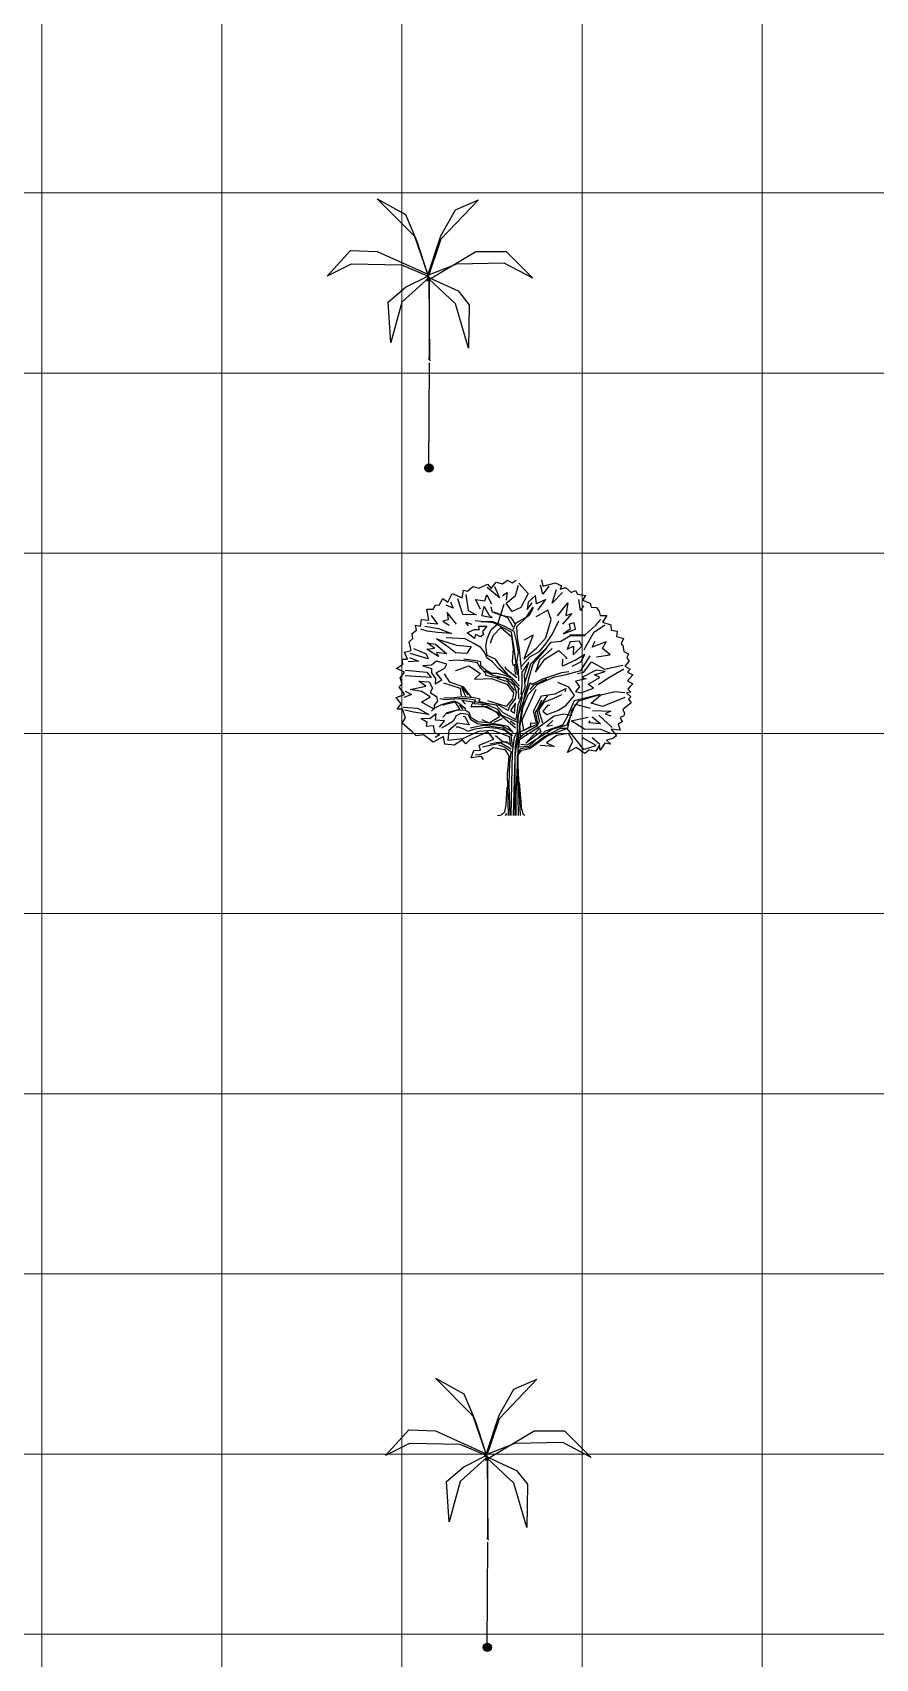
# Model space of a CAD drawing. Header units: millimetres. Extents: x 684983 to 685377, y 990360 to 990509.
# Drawn here: x 685193.87 to 685203.24, y 990423.77 to 990441.82 of the extents above; entities that cross this region are included whole.
import ezdxf

# ---------------------------------------------------------------- set-up
doc = ezdxf.new("R2010")
doc.units = ezdxf.units.MM
for name, color, linetype in [('CASHEW TREE', 7, 'Continuous'), ('SYMBOLS', 7, 'Continuous'), ('trees', 104, 'Continuous')]:
    doc.layers.add(name, color=color, linetype=linetype)
doc.layers.add('grid', color=8, linetype='Continuous', lineweight=9)

# ---------------------------------------------------------------- blocks, each defined once
blk = doc.blocks.new('A$C11072AF8')
blk.add_hatch(color=3).paths.add_polyline_path([(0.783, 0.03, 1), (0.723, 0.03, 1)])
at = {"color": 3}
blk.add_line((0.753, 0.03), (0.758, 0.808), dxfattribs=at)
blk.add_lwpolyline([(0.754, 0.831), (0.758, 0.863), (0.758, 1.442), (0.553, 1.258), (0.471, 0.958), (0.451, 1.258), (0.58, 1.367), (0.744, 1.449), (0.553, 1.531), (0.178, 1.538), (0, 1.449), (0.171, 1.64), (0.369, 1.633), (0.744, 1.463), (0.649, 1.742), (0.369, 2.022), (0.58, 1.906), (0.662, 1.708), (0.744, 1.456), (0.84, 1.749), (0.949, 1.94), (1.12, 2.015), (0.84, 1.722), (0.737, 1.415), (1.099, 1.633), (1.324, 1.633), (1.522, 1.435), (1.311, 1.545), (0.956, 1.538), (0.73, 1.449), (0.969, 1.34), (1.051, 1.238), (1.045, 0.917), (0.949, 1.245), (0.751, 1.429), (0.758, 0.835), (0.759, 0.823)], dxfattribs=at)
blk.add_circle((0.753, 0.03), 0.03, dxfattribs=at)
blk = doc.blocks.new('A$C0CA14312')
blk.add_blockref('A$C11072AF8', (0, 0))
blk = doc.blocks.new('CCONUT')
at = {"xscale": 0.6000000000000001, "yscale": 0.6000000000000001, "zscale": 0.6000000000000001}
blk.add_blockref('A$C0CA14312', (-0.4516, -0.018), dxfattribs=at)
blk = doc.blocks.new('A$C29B74AC5')
at = {"layer": 'trees', "color": 84, "true_color": 0x2aaf18}
for p, q in [((1.201, 3.782), (1.292, 3.856)), ((1.292, 3.856), (1.398, 3.831)), ((1.398, 3.831), (1.538, 3.897)), ((1.686, 3.93), (1.793, 3.905)), ((1.793, 3.905), (1.876, 3.963)), ((1.876, 3.963), (1.958, 3.922)), ((1.958, 3.922), (2.024, 3.963)), ((2.451, 3.971), (2.476, 3.864)), ((2.476, 3.864), (2.69, 3.922)), ((2.789, 3.872), (2.764, 3.815)), ((2.764, 3.815), (2.855, 3.839)), ((2.855, 3.839), (2.953, 3.757)), ((0.724, 3.543), (0.79, 3.658)), ((0.872, 3.593), (0.946, 3.741)), ((0.946, 3.741), (1.111, 3.667)), ((1.111, 3.667), (1.135, 3.798)), ((1.135, 3.798), (1.201, 3.782)), ((1.174, 3.724), (1.216, 3.453)), ((2.953, 3.757), (3.027, 3.79)), ((3.027, 3.79), (3.06, 3.732)), ((3.06, 3.732), (3.192, 3.708)), ((3.192, 3.708), (3.143, 3.626)), ((3.143, 3.626), (3.274, 3.576)), ((3.274, 3.576), (3.291, 3.511)), ((0.428, 3.305), (0.551, 3.289)), ((0.551, 3.289), (0.518, 3.478)), ((0.518, 3.478), (0.625, 3.478)), ((0.666, 3.552), (0.724, 3.543)), ((3.381, 3.502), (3.422, 3.437)), ((3.439, 3.371), (3.554, 3.371)), ((3.554, 3.371), (3.48, 3.256)), ((0.271, 3.067), (0.346, 3.124)), ((0.346, 3.124), (0.329, 3.206)), ((0.329, 3.206), (0.411, 3.19)), ((3.48, 3.256), (3.62, 3.215)), ((3.62, 3.215), (3.628, 3.124)), ((3.628, 3.124), (3.727, 3.108)), ((3.727, 3.108), (3.718, 3.017)), ((0.14, 2.754), (0.255, 2.779)), ((0.189, 2.631), (0.14, 2.754)), ((3.792, 2.894), (3.825, 2.869)), ((3.825, 2.869), (3.842, 2.762)), ((3.842, 2.762), (3.916, 2.721)), ((0.008, 2.475), (0.115, 2.549)), ((0.14, 2.417), (0.008, 2.475)), ((0.115, 2.549), (0.099, 2.631)), ((0.099, 2.631), (0.189, 2.631)), ((3.932, 2.598), (3.858, 2.516)), ((3.858, 2.516), (3.949, 2.466)), ((3.891, 2.655), (3.932, 2.598)), ((0.049, 2.17), (0.099, 2.22)), ((0.066, 2.318), (0.14, 2.417)), ((0.099, 2.22), (0.066, 2.318)), ((3.949, 2.466), (3.899, 2.417)), ((3.899, 2.417), (3.99, 2.368)), ((3.949, 2.318), (3.899, 2.269)), ((3.899, 2.269), (3.99, 2.22)), ((3.99, 2.22), (3.94, 2.17)), ((3.99, 2.368), (3.949, 2.318)), ((0.082, 1.883), (0, 1.99)), ((3.957, 2.08), (3.883, 2.064)), ((3.883, 2.064), (3.957, 1.998)), ((3.94, 2.17), (3.908, 2.129)), ((3.957, 1.998), (3.916, 1.957)), ((3.916, 1.957), (3.965, 1.899)), ((0.156, 1.644), (0.107, 1.792)), ((3.842, 1.677), (3.776, 1.652)), ((3.776, 1.652), (3.809, 1.578)), ((3.825, 1.784), (3.85, 1.726)), ((3.85, 1.726), (3.842, 1.677)), ((0.099, 1.554), (0.156, 1.644)), ((0.271, 1.406), (0.099, 1.554)), ((0.337, 1.34), (0.271, 1.406)), ((3.776, 1.439), (3.628, 1.455)), ((3.809, 1.578), (3.743, 1.537)), ((3.743, 1.537), (3.776, 1.439)), ((0.461, 1.357), (0.337, 1.34)), ((0.625, 1.233), (0.461, 1.357)), ((0.798, 1.332), (0.625, 1.233)), ((0.979, 1.184), (0.823, 1.2)), ((1.119, 1.274), (0.979, 1.184)), ((1.308, 1.093), (1.423, 1.102)), ((3.036, 1.143), (2.887, 1.061)), ((3.184, 1.044), (3.036, 1.143)), ((3.371, 1.176), (3.141, 1.307)), ((3.157, 1.11), (3.371, 1.176)), ((3.249, 1.102), (3.184, 1.044)), ((3.365, 1.085), (3.249, 1.102)), ((3.43, 1.184), (3.365, 1.085)), ((3.439, 1.102), (3.43, 1.184)), ((3.521, 1.217), (3.439, 1.102)), ((3.62, 1.2), (3.521, 1.217)), ((3.546, 1.266), (3.62, 1.2)), ((3.718, 1.34), (3.653, 1.299)), ((1.267, 0.97), (1.308, 1.093)), ((1.44, 0.995), (1.267, 0.97)), ((1.473, 0.945), (1.44, 0.995))]:
    blk.add_line(p, q, dxfattribs=at)
at = {"layer": 'trees', "color": 62, "true_color": 0xacc205}
for p, q in [((1.742, 3.667), (1.536, 3.839)), ((1.125, 3.387), (1.043, 3.65)), ((2.351, 3.708), (2.227, 3.593)), ((2.894, 3.585), (2.861, 3.371)), ((0.625, 3.478), (0.666, 3.552)), ((2.104, 3.502), (1.956, 3.437)), ((3.291, 3.511), (3.381, 3.502)), ((3.422, 3.437), (3.439, 3.371)), ((0.28, 2.984), (0.271, 3.067)), ((0.697, 3.223), (0.525, 3.239)), ((1.174, 3.256), (1.279, 3.225)), ((2.631, 3.05), (2.746, 3.28)), ((2.943, 3.05), (3.19, 3.042)), ((3.19, 3.042), (3.371, 3.215)), ((3.718, 3.017), (3.834, 2.984)), ((0.222, 2.927), (0.28, 2.984)), ((0.255, 2.779), (0.222, 2.927)), ((0.681, 2.976), (1.018, 2.869)), ((0.854, 2.721), (0.681, 2.746)), ((3.834, 2.984), (3.792, 2.894)), ((0.377, 2.598), (0.204, 2.59)), ((0.673, 2.401), (0.821, 2.483)), ((3.916, 2.721), (3.891, 2.655)), ((0.154, 2.45), (0.516, 2.417)), ((0.829, 1.948), (0.738, 1.965)), ((3.908, 2.129), (3.957, 2.08)), ((0.747, 1.858), (0.648, 1.809)), ((3.419, 1.687), (3.642, 1.48)), ((3.965, 1.899), (3.825, 1.784)), ((2.877, 1.463), (3.157, 1.11)), ((3.453, 1.447), (3.174, 1.455)), ((3.628, 1.455), (3.718, 1.34)), ((2.887, 1.061), (2.978, 1.25)), ((3.304, 1.315), (3.437, 1.2))]:
    blk.add_line(p, q, dxfattribs=at)
at = {"layer": 'trees', "color": 97, "true_color": 0x279b30}
for p, q in [((1.538, 3.897), (1.604, 3.823)), ((1.604, 3.823), (1.686, 3.93)), ((1.66, 3.856), (1.742, 3.667)), ((2.014, 3.708), (2.063, 3.88)), ((2.071, 3.913), (2.227, 3.741)), ((2.474, 3.732), (2.433, 3.88)), ((2.573, 3.864), (2.474, 3.732)), ((0.919, 3.601), (0.961, 3.494)), ((1.421, 3.478), (1.339, 3.642)), ((1.495, 3.617), (1.528, 3.716)), ((1.528, 3.716), (1.61, 3.568)), ((1.791, 3.708), (1.874, 3.757)), ((1.874, 3.757), (1.857, 3.626)), ((1.857, 3.576), (2.014, 3.708)), ((2.227, 3.741), (2.104, 3.502)), ((2.631, 3.576), (2.705, 3.806)), ((2.803, 3.757), (2.631, 3.576)), ((3.108, 3.453), (3.083, 3.642)), ((0.59, 3.371), (0.697, 3.223)), ((0.878, 3.297), (0.788, 3.272)), ((0.961, 3.494), (0.845, 3.543)), ((1.018, 3.223), (0.862, 3.42)), ((0.862, 3.42), (0.878, 3.297)), ((3.157, 3.535), (3.108, 3.453)), ((0.483, 3.19), (0.714, 3.149)), ((0.788, 3.272), (0.895, 3.206)), ((3.519, 3.206), (3.33, 3.075)), ((0.294, 2.812), (0.508, 2.721)), ((3.544, 2.927), (3.305, 2.836)), ((3.478, 2.812), (3.544, 2.927)), ((3.61, 2.705), (3.478, 2.812)), ((0.228, 2.664), (0.377, 2.598)), ((0.541, 2.639), (0.237, 2.729)), ((3.297, 2.59), (3.511, 2.466)), ((3.379, 2.672), (3.61, 2.705)), ((3.511, 2.466), (3.823, 2.532)), ((0.59, 2.327), (0.154, 2.351)), ((3.346, 2.368), (3.527, 2.425)), ((3.527, 2.425), (3.371, 2.45)), ((3.568, 2.31), (3.415, 2.199)), ((3.84, 2.466), (3.568, 2.31)), ((0, 1.99), (0.14, 2.039)), ((0.14, 2.039), (0.049, 2.17)), ((0.261, 2.039), (0.13, 1.99)), ((0.154, 2.096), (0.261, 2.039)), ((0.237, 2.121), (0.5, 2.179)), ((0.426, 2.088), (0.237, 2.121)), ((3.453, 2.031), (3.692, 2.088)), ((3.856, 1.99), (3.478, 1.833)), ((3.692, 2.088), (3.856, 2.072)), ((0.121, 1.825), (0.36, 1.809)), ((0.294, 1.743), (0.146, 1.776)), ((0.549, 1.702), (0.294, 1.743)), ((3.305, 1.661), (3.445, 1.546)), ((3.313, 1.768), (3.618, 1.759)), ((3.618, 1.759), (3.527, 1.71)), ((3.527, 1.71), (3.618, 1.677)), ((3.445, 1.546), (3.248, 1.562)), ((3.618, 1.381), (3.453, 1.447))]:
    blk.add_line(p, q, dxfattribs=at)
at = {"layer": 'trees', "color": 97, "true_color": 0x25742c}
for p, q in [((2.69, 3.922), (2.789, 3.872)), ((0.79, 3.658), (0.872, 3.593)), ((1.339, 3.642), (1.495, 3.617)), ((1.956, 3.437), (1.857, 3.576)), ((2.227, 3.593), (2.211, 3.469)), ((2.211, 3.469), (2.293, 3.585)), ((2.367, 3.568), (2.351, 3.708)), ((2.524, 3.642), (2.367, 3.568)), ((2.392, 3.461), (2.524, 3.642)), ((2.721, 3.363), (2.894, 3.585)), ((0.411, 3.19), (0.428, 3.305)), ((1.347, 3.379), (1.125, 3.387)), ((1.216, 3.453), (1.347, 3.379)), ((1.446, 3.363), (1.487, 3.519)), ((1.619, 3.33), (1.446, 3.363)), ((1.487, 3.519), (1.561, 3.379)), ((1.561, 3.379), (1.619, 3.33)), ((1.627, 3.428), (1.602, 3.511)), ((1.775, 3.371), (1.627, 3.428)), ((1.882, 3.33), (1.652, 3.428)), ((1.94, 3.338), (1.775, 3.371)), ((2.195, 3.338), (2.31, 3.511)), ((2.244, 3.371), (2.318, 3.502)), ((2.4, 3.371), (2.355, 3.348)), ((2.557, 3.461), (2.4, 3.371)), ((2.614, 3.305), (2.557, 3.461)), ((2.96, 3.404), (2.803, 3.223)), ((2.861, 3.371), (2.96, 3.404)), ((3.371, 3.215), (3.453, 3.305)), ((0.525, 3.108), (0.418, 3.141)), ((0.697, 3.083), (0.525, 3.108)), ((0.936, 3.067), (0.697, 3.083)), ((0.714, 3.149), (0.936, 3.067)), ((1.223, 3.193), (1.174, 3.256)), ((1.199, 3.075), (1.314, 3.132)), ((1.323, 2.984), (1.199, 3.075)), ((1.314, 3.132), (1.405, 3.132)), ((1.339, 3.05), (1.323, 2.984)), ((1.43, 3.009), (1.339, 3.05)), ((1.405, 3.132), (1.388, 3.19)), ((1.635, 3.264), (1.43, 3.264)), ((1.471, 3.05), (1.43, 3.009)), ((1.454, 3.099), (1.471, 3.05)), ((2.779, 2.935), (2.943, 3.034)), ((2.935, 3.141), (2.82, 3.058)), ((2.82, 3.058), (3.025, 3.141)), ((3.001, 3.247), (2.918, 3.223)), ((2.918, 3.223), (2.935, 3.141)), ((2.935, 3.04), (2.943, 3.05)), ((2.943, 3.034), (3.182, 3.034)), ((3.025, 3.141), (3.001, 3.247)), ((3.33, 3.075), (3.19, 2.828)), ((0.516, 2.803), (0.648, 2.82)), ((0.714, 2.68), (0.516, 2.803)), ((0.648, 2.82), (0.525, 2.91)), ((0.525, 2.91), (0.664, 2.886)), ((0.664, 2.886), (0.854, 2.721)), ((0.887, 2.828), (0.681, 2.976)), ((0.681, 2.746), (0.714, 2.68)), ((1.166, 2.976), (0.845, 2.993)), ((1.002, 2.738), (0.887, 2.828)), ((1.323, 2.894), (1.166, 2.976)), ((2.935, 2.927), (2.886, 2.803)), ((2.886, 2.803), (2.993, 2.853)), ((3.091, 2.935), (2.935, 2.927)), ((2.993, 2.853), (2.984, 2.705)), ((2.984, 2.705), (3.132, 2.853)), ((3.132, 2.853), (3.091, 2.935)), ((3.19, 2.828), (3.167, 2.784)), ((3.305, 2.836), (3.354, 2.935)), ((0.599, 2.532), (0.451, 2.524)), ((0.451, 2.524), (0.599, 2.475)), ((0.508, 2.721), (0.541, 2.639)), ((0.681, 2.598), (0.599, 2.532)), ((0.599, 2.475), (0.599, 2.401)), ((0.854, 2.549), (0.681, 2.598)), ((0.821, 2.483), (0.854, 2.549)), ((1.035, 2.614), (0.887, 2.606)), ((2.803, 2.516), (2.812, 2.631)), ((3.034, 2.623), (2.803, 2.516)), ((2.886, 2.647), (2.86, 2.64)), ((2.968, 2.516), (3.116, 2.59)), ((3.182, 2.713), (3.034, 2.623)), ((3.116, 2.59), (3.182, 2.713)), ((3.116, 2.442), (3.272, 2.688)), ((3.165, 2.417), (3.297, 2.59)), ((0.5, 2.179), (0.385, 2.261)), ((0.385, 2.261), (0.557, 2.253)), ((0.516, 2.417), (0.59, 2.327)), ((0.557, 2.253), (0.615, 2.146)), ((0.599, 2.401), (0.664, 2.31)), ((0.664, 2.31), (0.656, 2.22)), ((0.656, 2.22), (0.771, 2.286)), ((0.771, 2.286), (0.673, 2.401)), ((0.903, 2.244), (0.813, 2.384)), ((1, 2.444), (1.01, 2.442)), ((2.672, 2.335), (2.869, 2.376)), ((2.91, 2.162), (2.726, 2.239)), ((2.795, 2.409), (2.91, 2.425)), ((2.869, 2.376), (3.116, 2.442)), ((3.206, 2.302), (3.025, 2.261)), ((3.025, 2.261), (3.091, 2.17)), ((3.061, 2.392), (3.165, 2.417)), ((3.371, 2.45), (3.132, 2.327)), ((3.132, 2.327), (3.206, 2.302)), ((3.239, 2.212), (3.437, 2.327)), ((3.33, 2.146), (3.239, 2.212)), ((3.437, 2.327), (3.346, 2.368)), ((0.574, 1.998), (0.426, 2.088)), ((0.426, 1.907), (0.574, 1.998)), ((0.615, 2.146), (0.574, 2.072)), ((0.574, 2.072), (0.681, 2.006)), ((0.697, 1.924), (0.64, 1.858)), ((0.681, 2.006), (0.697, 1.924)), ((0.985, 1.924), (0.87, 1.899)), ((1.981, 1.924), (2.014, 1.965)), ((2.639, 1.965), (2.795, 2.039)), ((2.68, 2.047), (2.861, 2.138)), ((2.861, 2.138), (2.845, 2.084)), ((2.861, 1.85), (3.009, 2.022)), ((3.001, 1.932), (2.877, 1.652)), ((3.009, 2.022), (2.91, 2.162)), ((2.96, 1.768), (3.083, 1.932)), ((3.437, 2.039), (3.001, 1.932)), ((3.091, 2.17), (3.025, 2.088)), ((3.025, 2.088), (3.116, 2.064)), ((3.083, 1.932), (3.437, 2.039)), ((3.116, 2.064), (3.33, 2.146)), ((3.289, 1.891), (3.453, 2.031)), ((0.016, 1.792), (0.082, 1.883)), ((0.107, 1.792), (0.016, 1.792)), ((0.36, 1.809), (0.549, 1.702)), ((0.64, 1.792), (0.426, 1.907)), ((0.673, 1.71), (0.566, 1.628)), ((0.648, 1.809), (0.599, 1.759)), ((0.64, 1.858), (0.64, 1.792)), ((0.664, 1.603), (0.673, 1.71)), ((0.87, 1.899), (0.747, 1.858)), ((0.789, 1.658), (0.862, 1.735)), ((0.804, 1.866), (0.79, 1.852)), ((1.002, 1.907), (0.804, 1.866)), ((0.87, 1.718), (0.837, 1.718)), ((0.862, 1.735), (1.076, 1.792)), ((1.01, 1.768), (0.87, 1.718)), ((1.01, 1.677), (0.961, 1.587)), ((1.158, 1.776), (1.01, 1.768)), ((1.092, 1.718), (1.01, 1.677)), ((1.216, 1.702), (1.092, 1.718)), ((1.133, 1.675), (1.158, 1.669)), ((1.232, 1.735), (1.158, 1.776)), ((1.158, 1.669), (1.232, 1.529)), ((1.257, 1.611), (1.216, 1.702)), ((1.265, 1.644), (1.232, 1.735)), ((2.54, 1.702), (2.729, 1.768)), ((2.59, 1.852), (2.557, 1.858)), ((2.663, 1.677), (2.828, 1.71)), ((2.729, 1.768), (2.861, 1.85)), ((2.877, 1.652), (2.803, 1.521)), ((2.828, 1.71), (2.968, 1.685)), ((2.951, 1.595), (3.238, 1.656)), ((3.025, 1.874), (3.272, 1.809)), ((3.478, 1.833), (3.289, 1.891)), ((0.566, 1.628), (0.418, 1.636)), ((0.418, 1.636), (0.516, 1.578)), ((0.516, 1.578), (0.508, 1.505)), ((0.508, 1.505), (0.623, 1.513)), ((0.623, 1.513), (0.648, 1.398)), ((0.648, 1.398), (0.73, 1.357)), ((0.813, 1.595), (0.664, 1.603)), ((0.73, 1.488), (0.813, 1.595)), ((0.829, 1.505), (0.763, 1.472)), ((0.961, 1.587), (0.829, 1.505)), ((0.887, 1.431), (0.87, 1.266)), ((1.035, 1.554), (0.887, 1.431)), ((1.051, 1.488), (1.01, 1.488)), ((1.232, 1.529), (1.035, 1.554)), ((1.142, 1.455), (1.051, 1.488)), ((1.125, 1.299), (1.397, 1.422)), ((1.216, 1.414), (1.142, 1.455)), ((1.306, 1.447), (1.216, 1.414)), ((1.547, 1.406), (1.242, 1.274)), ((1.471, 1.513), (1.249, 1.472)), ((1.372, 1.546), (1.257, 1.611)), ((1.38, 1.578), (1.265, 1.644)), ((1.512, 1.48), (1.306, 1.447)), ((1.645, 1.283), (1.547, 1.406)), ((2.641, 1.598), (2.54, 1.505)), ((2.54, 1.505), (2.634, 1.523)), ((2.904, 1.381), (2.707, 1.348)), ((2.77, 1.472), (2.894, 1.472)), ((2.978, 1.25), (2.904, 1.381)), ((3.174, 1.455), (2.951, 1.595)), ((3.248, 1.562), (3.272, 1.595)), ((0.73, 1.357), (0.656, 1.315)), ((0.823, 1.2), (0.798, 1.332)), ((0.87, 1.266), (1.125, 1.299)), ((1.176, 1.209), (1.119, 1.274)), ((1.242, 1.274), (1.176, 1.209)), ((1.423, 1.102), (1.398, 1.184)), ((1.586, 1.176), (1.454, 1.151)), ((3.141, 1.307), (3.162, 1.316)), ((3.653, 1.299), (3.546, 1.266)), ((1.332, 1.027), (1.397, 1.019)), ((1.397, 1.019), (1.536, 1.069))]:
    blk.add_line(p, q, dxfattribs=at)
at = {"layer": 'trees', "color": 49, "true_color": 0x594322}
for p, q in [((1.717, 3.231), (1.824, 3.56)), ((2.524, 2.993), (2.614, 3.305)), ((1.989, 3.099), (1.824, 3.19)), ((1.997, 2.779), (1.948, 3.091)), ((1.948, 3.017), (1.972, 2.812)), ((2.31, 3.042), (2.203, 2.771)), ((1.495, 2.738), (1.43, 2.828)), ((1.536, 2.697), (1.512, 2.853)), ((1.972, 2.812), (1.956, 2.59)), ((2.063, 2.746), (2.03, 2.943)), ((2.038, 2.59), (2.063, 2.746)), ((2.079, 2.795), (2.046, 2.993)), ((2.112, 2.458), (2.079, 2.795)), ((2.153, 2.639), (2.367, 2.82)), ((2.203, 2.771), (2.153, 2.639)), ((2.252, 2.672), (2.417, 2.762)), ((2.31, 2.557), (2.54, 2.82)), ((2.631, 2.812), (2.417, 2.623)), ((2.507, 2.631), (2.746, 2.779)), ((2.54, 2.828), (2.614, 2.919)), ((2.746, 2.779), (2.886, 2.647)), ((1.372, 2.573), (1.207, 2.598)), ((1.43, 2.59), (1.347, 2.606)), ((1.956, 2.59), (1.976, 2.524)), ((1.997, 2.549), (2.005, 2.376)), ((2.063, 2.45), (2.038, 2.59)), ((2.112, 2.516), (2.252, 2.672)), ((2.162, 2.368), (2.236, 2.582)), ((2.178, 2.244), (2.269, 2.557)), ((2.236, 2.31), (2.31, 2.557)), ((2.269, 2.557), (2.392, 2.68)), ((2.351, 2.417), (2.507, 2.631)), ((1.084, 2.138), (0.804, 2.228)), ((1.635, 2.36), (1.495, 2.434)), ((1.61, 2.31), (1.866, 2.212)), ((1.931, 2.335), (1.816, 2.401)), ((1.989, 2.195), (1.833, 2.318)), ((2.038, 2.318), (1.857, 2.466)), ((1.964, 2.31), (1.857, 2.351)), ((2.038, 2.236), (1.931, 2.335)), ((2.071, 2.269), (2.063, 2.45)), ((2.121, 2.417), (2.121, 2.195)), ((2.178, 2.162), (2.162, 2.368)), ((2.392, 2.212), (2.672, 2.335)), ((1.109, 1.94), (1.298, 1.916)), ((1.314, 1.883), (1.339, 1.94)), ((1.397, 1.924), (1.528, 1.891)), ((1.857, 1.833), (1.545, 1.931)), ((2.112, 1.652), (2.17, 2.047)), ((2.45, 2.014), (2.68, 2.047)), ((2.499, 1.916), (2.639, 1.965)), ((1.685, 1.858), (1.314, 1.916)), ((1.709, 1.735), (1.446, 1.85)), ((1.528, 1.891), (1.734, 1.858)), ((1.734, 1.858), (1.89, 1.768)), ((2.03, 1.578), (1.783, 1.685)), ((2.022, 1.611), (1.8, 1.735)), ((2.03, 1.636), (2.055, 1.866)), ((2.046, 1.611), (2.096, 1.866)), ((2.046, 1.422), (2.063, 1.694)), ((2.071, 1.381), (2.112, 1.652)), ((2.088, 1.546), (2.121, 1.776)), ((2.474, 1.554), (2.408, 1.776)), ((1.495, 1.529), (1.372, 1.546)), ((1.578, 1.554), (1.38, 1.578)), ((1.397, 1.422), (1.627, 1.439)), ((1.569, 1.554), (1.452, 1.611)), ((1.66, 1.529), (1.495, 1.529)), ((1.709, 1.463), (1.512, 1.48)), ((1.627, 1.439), (1.907, 1.332)), ((1.89, 1.496), (1.75, 1.529)), ((1.948, 1.414), (1.791, 1.505)), ((1.964, 1.34), (1.8, 1.472)), ((1.94, 1.348), (1.833, 1.431)), ((2.014, 1.472), (1.841, 1.62)), ((1.972, 1.398), (1.89, 1.496)), ((2.005, 1.529), (1.931, 1.587)), ((1.997, 1.315), (2.046, 1.422)), ((2.046, 1.357), (2.046, 1.611)), ((2.046, 1.291), (2.211, 1.414)), ((2.055, 1.225), (2.071, 1.381)), ((2.096, 1.307), (2.088, 1.546)), ((2.088, 1.283), (2.45, 1.521)), ((2.121, 1.603), (2.145, 1.431)), ((2.145, 1.431), (2.269, 1.505)), ((2.211, 1.414), (2.384, 1.513)), ((1.907, 1.332), (1.923, 1.2)), ((1.964, 1.176), (1.94, 1.348)), ((1.964, 1.061), (1.997, 1.315)), ((2.005, 0.995), (2.046, 1.291)), ((2.014, 1.167), (2.046, 1.357)), ((2.071, 1.151), (2.088, 1.283)), ((1.94, 0), (1.964, 1.061)), ((2.063, 0), (2.046, 1.011))]:
    blk.add_line(p, q, dxfattribs=at)
at = {"layer": 'trees', "color": 47, "true_color": 0x8d6a35}
for p, q in [((1.972, 3.173), (1.882, 3.33)), ((2.014, 3.223), (1.94, 3.338)), ((2.022, 3.247), (2.244, 3.371)), ((2.038, 3.182), (2.195, 3.338)), ((1.643, 3.247), (1.331, 3.28)), ((1.388, 3.19), (1.528, 3.19)), ((1.528, 3.19), (1.454, 3.099)), ((1.536, 2.976), (1.602, 3.132)), ((1.59, 2.904), (1.635, 3.034)), ((1.602, 3.132), (1.717, 3.231)), ((1.824, 3.19), (1.635, 3.264)), ((1.767, 3.165), (1.948, 3.017)), ((1.972, 3.132), (2.022, 3.247)), ((2.03, 2.943), (1.989, 3.099)), ((2.046, 2.993), (2.038, 3.182)), ((2.162, 2.96), (2.31, 3.042)), ((2.524, 2.894), (2.631, 3.05)), ((1.018, 2.869), (1.265, 2.845)), ((1.265, 2.845), (1.191, 2.729)), ((1.43, 2.828), (1.323, 2.894)), ((1.512, 2.853), (1.536, 2.976)), ((2.157, 2.971), (2.162, 2.96)), ((2.367, 2.82), (2.524, 2.993)), ((2.392, 2.68), (2.54, 2.828)), ((2.417, 2.762), (2.524, 2.894)), ((2.614, 2.919), (2.779, 2.935)), ((2.632, 2.812), (2.631, 2.812)), ((1.191, 2.729), (1.002, 2.738)), ((1.01, 2.442), (1.224, 2.524)), ((1.207, 2.598), (1.035, 2.614)), ((1.347, 2.606), (1.142, 2.631)), ((1.224, 2.524), (1.421, 2.392)), ((1.43, 2.483), (1.372, 2.573)), ((1.43, 2.524), (1.43, 2.59)), ((1.512, 2.45), (1.43, 2.524)), ((1.528, 2.655), (1.495, 2.738)), ((1.627, 2.59), (1.528, 2.655)), ((1.676, 2.631), (1.536, 2.697)), ((1.726, 2.475), (1.627, 2.59)), ((1.742, 2.54), (1.676, 2.631)), ((1.816, 2.401), (1.726, 2.475)), ((1.857, 2.466), (1.836, 2.502)), ((2.417, 2.623), (2.351, 2.417)), ((1.142, 2.162), (0.903, 2.244)), ((1.421, 2.392), (1.323, 2.294)), ((1.323, 2.294), (1.61, 2.31)), ((1.61, 2.392), (1.512, 2.45)), ((1.512, 2.36), (1.512, 2.392)), ((1.652, 2.327), (1.512, 2.36)), ((1.701, 2.392), (1.61, 2.392)), ((1.948, 2.286), (1.635, 2.36)), ((1.833, 2.318), (1.652, 2.327)), ((1.857, 2.351), (1.701, 2.392)), ((1.882, 2.253), (1.701, 2.31)), ((1.866, 2.212), (1.981, 2.064)), ((1.997, 2.105), (1.882, 2.253)), ((2.088, 2.121), (1.948, 2.286)), ((2.079, 2.179), (1.964, 2.31)), ((2.03, 2.08), (1.989, 2.195)), ((2.121, 2.195), (2.104, 2.039)), ((2.17, 2.047), (2.219, 2.203)), ((2.211, 2.088), (2.26, 2.236)), ((2.219, 2.203), (2.236, 2.31)), ((2.227, 2.039), (2.392, 2.212)), ((2.26, 2.236), (2.293, 2.212)), ((2.26, 2.121), (2.326, 2.203)), ((2.293, 2.212), (2.474, 2.302)), ((2.326, 2.203), (2.54, 2.302)), ((2.474, 2.302), (2.795, 2.409)), ((0.804, 1.981), (0.985, 1.99)), ((1.051, 1.965), (0.829, 1.948)), ((0.985, 1.99), (1.117, 2.006)), ((1.051, 1.891), (0.985, 1.924)), ((1.199, 1.965), (1.051, 1.965)), ((1.1, 2.014), (1.084, 2.138)), ((1.174, 2.006), (1.109, 2.154)), ((1.109, 2.154), (1.216, 2.031)), ((1.117, 2.006), (1.314, 1.99)), ((1.273, 1.99), (1.142, 2.162)), ((1.339, 1.94), (1.199, 1.965)), ((1.314, 1.99), (1.413, 1.965)), ((1.413, 1.965), (1.397, 1.924)), ((1.964, 1.965), (1.857, 1.833)), ((1.915, 1.842), (1.981, 1.924)), ((2.014, 1.965), (2.03, 2.08)), ((2.055, 1.866), (2.178, 2.162)), ((2.055, 2.146), (2.063, 1.965)), ((2.063, 1.694), (2.211, 2.088)), ((2.096, 1.866), (2.129, 1.998)), ((2.121, 1.776), (2.227, 2.039)), ((2.318, 1.759), (2.45, 2.014)), ((2.351, 1.743), (2.557, 2.022)), ((2.376, 1.776), (2.458, 1.948)), ((1.076, 1.792), (1.002, 1.907)), ((1.174, 1.792), (1.051, 1.891)), ((1.125, 1.792), (1.076, 1.866)), ((1.171, 1.876), (1.166, 1.883)), ((1.298, 1.916), (1.257, 1.833)), ((1.257, 1.833), (1.528, 1.833)), ((1.528, 1.866), (1.314, 1.883)), ((1.717, 1.784), (1.528, 1.866)), ((1.528, 1.833), (1.693, 1.743)), ((1.742, 1.661), (1.569, 1.554)), ((1.8, 1.735), (1.685, 1.858)), ((1.693, 1.743), (1.742, 1.661)), ((1.841, 1.62), (1.709, 1.735)), ((1.783, 1.685), (1.717, 1.784)), ((1.89, 1.768), (1.915, 1.842)), ((2.014, 1.891), (1.931, 1.768)), ((1.931, 1.768), (1.997, 1.726)), ((1.997, 1.726), (2.014, 1.891)), ((2.367, 1.554), (2.318, 1.759)), ((2.392, 1.546), (2.351, 1.743)), ((2.417, 1.587), (2.376, 1.776)), ((2.408, 1.776), (2.499, 1.916)), ((2.45, 1.521), (2.663, 1.677)), ((2.557, 1.858), (2.474, 1.759)), ((2.474, 1.759), (2.54, 1.702)), ((2.886, 1.529), (3.025, 1.874)), ((2.894, 1.472), (2.96, 1.768)), ((1.8, 1.472), (1.471, 1.513)), ((1.75, 1.529), (1.578, 1.554)), ((1.652, 1.57), (1.791, 1.636)), ((1.791, 1.505), (1.66, 1.529)), ((1.833, 1.431), (1.709, 1.463)), ((2.186, 1.217), (2.417, 1.472)), ((2.441, 1.406), (2.186, 1.217)), ((2.211, 1.192), (2.631, 1.455)), ((2.269, 1.505), (2.269, 1.562)), ((2.269, 1.562), (2.367, 1.554)), ((2.384, 1.513), (2.417, 1.587)), ((2.417, 1.472), (2.441, 1.406)), ((2.499, 1.332), (2.77, 1.472)), ((2.803, 1.521), (2.515, 1.422)), ((2.548, 1.34), (2.877, 1.463)), ((2.631, 1.455), (2.886, 1.529)), ((1.398, 1.184), (1.645, 1.283)), ((1.536, 1.069), (1.635, 1.143)), ((1.685, 1.225), (1.578, 1.2)), ((1.767, 1.217), (1.586, 1.176)), ((1.635, 1.143), (1.833, 1.11)), ((1.775, 1.258), (1.677, 1.343)), ((1.866, 1.241), (1.685, 1.225)), ((1.824, 1.151), (1.734, 1.184)), ((1.94, 1.118), (1.767, 1.217)), ((1.923, 1.2), (1.775, 1.258)), ((1.94, 1.069), (1.824, 1.151)), ((1.833, 1.11), (1.898, 1.003)), ((1.964, 1.151), (1.866, 1.241)), ((2.022, 0.354), (2.055, 1.102)), ((2.046, 1.011), (2.096, 1.126)), ((2.055, 1.102), (2.055, 1.225)), ((2.055, 1.019), (2.121, 1.102)), ((2.236, 1.159), (2.071, 1.151)), ((2.096, 1.126), (2.26, 1.151)), ((2.104, 1.2), (2.211, 1.192)), ((2.121, 1.102), (2.252, 1.126)), ((2.252, 1.126), (2.548, 1.34)), ((2.26, 1.151), (2.499, 1.332)), ((2.665, 1.159), (2.427, 1.176)), ((2.707, 1.348), (2.534, 1.225)), ((2.534, 1.225), (2.665, 1.159)), ((1.898, 1.003), (1.89, 0.855)), ((1.907, 0.534), (1.915, 0.88)), ((1.915, 0.88), (1.94, 1.069)), ((2.005, 0.403), (2.005, 0.995)), ((2.055, 0.839), (2.055, 1.019)), ((2.096, 0), (2.055, 0.839)), ((2.121, 0.099), (2.079, 0.559)), ((1.857, 0.181), (1.874, 0.469)), ((1.923, 0), (1.907, 0.534)), ((2.005, 0), (2.005, 0.403)), ((2.022, 0), (2.022, 0.354)), ((1.712, 0), (1.775, 0.008)), ((1.775, 0.008), (1.833, 0.058)), ((1.833, 0.058), (1.857, 0.181)), ((1.859, 0.034), (1.841, 0)), ((1.856, 0), (1.859, 0.034)), ((2.145, 0.008), (2.121, 0.099)), ((2.177, 0), (2.145, 0.008))]:
    blk.add_line(p, q, dxfattribs=at)
at = {"layer": 'trees', "color": 45, "true_color": 0xba8d4a}
for p, q in [((1.635, 3.034), (1.767, 3.165)), ((1.948, 3.091), (1.643, 3.247)), ((2.046, 2.368), (1.997, 2.779)), ((1.512, 2.392), (1.43, 2.483)), ((1.882, 2.376), (1.742, 2.54)), ((2.236, 2.582), (2.121, 2.417)), ((1.166, 1.883), (1.109, 1.94)), ((1.981, 2.064), (1.964, 1.965)), ((2.353, 2.121), (2.121, 1.603)), ((2.104, 1.414), (2.392, 1.546)), ((2.515, 1.422), (2.236, 1.159)), ((1.981, 0), (2.014, 1.167)), ((1.89, 0.855), (1.874, 0.699)), ((1.874, 0.699), (1.89, 0))]:
    blk.add_line(p, q, dxfattribs=at)

msp = doc.modelspace()

# ---------------------------------------------------------------- linework, layer by layer
at = {"layer": 'grid'}
for p, q in [((685193.977, 990509.155), (685193.977, 990370.9)), ((685195.977, 990509.155), (685195.977, 990370.9)), ((685197.977, 990509.155), (685197.977, 990370.9)), ((685199.977, 990509.155), (685199.977, 990370.9)), ((685201.977, 990509.155), (685201.977, 990370.9)), ((685221.159, 990440.038), (685118.727, 990440.038)), ((685221.159, 990438.038), (685118.727, 990438.038)), ((685221.159, 990436.038), (685118.727, 990436.038)), ((685221.159, 990434.038), (685118.727, 990434.038)), ((685221.159, 990432.038), (685118.727, 990432.038)), ((685221.159, 990430.038), (685118.727, 990430.038)), ((685221.159, 990428.038), (685118.727, 990428.038)), ((685221.159, 990426.038), (685118.727, 990426.038)), ((685221.159, 990424.038), (685118.727, 990424.038))]:
    msp.add_line(p, q, dxfattribs=at)

# ---------------------------------------------------------------- block references
at = {"layer": 'CASHEW TREE', "xscale": 0.6585748485127708, "yscale": 0.6585748485127708, "zscale": 0.6585748485127708}
msp.add_blockref('A$C29B74AC5', (685197.912, 990433.128, 97.844), dxfattribs=at)
at = {"layer": 'SYMBOLS', "ltscale": 10, "xscale": 2.5, "yscale": 2.5, "zscale": 2.5}
for p in [(685198.276, 990436.985, 98.051), (685198.924, 990423.893, 97.495)]:
    msp.add_blockref('CCONUT', p, dxfattribs=at)

doc.saveas('drawing.dxf')
